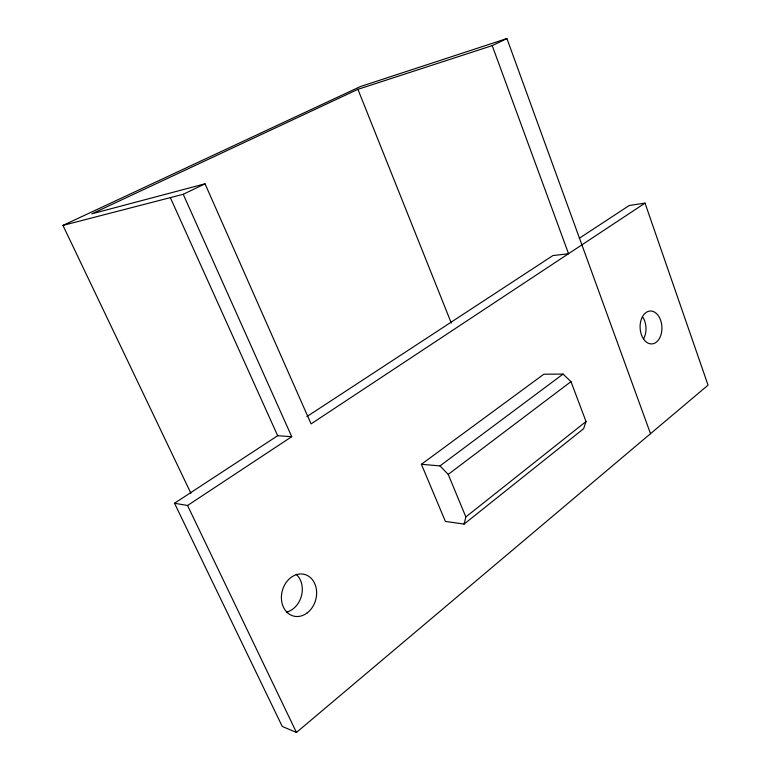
<?xml version="1.0" encoding="UTF-8"?>
<svg xmlns="http://www.w3.org/2000/svg" width="771" height="771" viewBox="0 0 771 771"><rect width="100%" height="100%" fill="white"/><g stroke="black" fill="none" stroke-linecap="round" stroke-linejoin="round"><path stroke-width="1.16" d="M464.084 524.097L465.857 516.936L448.221 474.406L439.99 465.906L421.4 464.287L445.387 521.418L464.084 524.097L583.637 428.705L586.027 421.535L570.974 381.626L563.071 374.089L543.834 374.205L421.4 464.287M190.88 493.238L62.952 225.402L183.228 194.292L291.727 436.675L277.676 435.721L174.506 503.251L282.244 726.446L296.45 732.45L708.048 385.143L645.028 203.13L629.261 205.491L579.233 238.316M465.857 516.936L586.027 421.535M448.221 474.406L570.974 381.626M439.99 465.906L563.071 374.089M645.028 203.13L311.089 423.886L205.028 183.806L91.845 213.818L357.917 89.33L492.216 45.624L506.923 38.55L650.551 433.774M174.506 503.251L187.555 505.506L291.727 436.675M306.916 416.581L552.942 255.548L568.564 253.755L492.216 45.624M183.228 194.292L205.028 183.806M62.952 225.402L360.414 86.545L506.923 38.55M187.555 505.506L296.45 732.45M170.343 197.627L277.676 435.721M357.917 89.33L451.266 323.01M296.151 574.279A21.174 17.155 -74.7 0 1 301.528 595.626A21.174 17.155 -74.7 0 1 286.6 612.068M643.053 317.507A16.268 10.89 87.3 0 1 643.621 338.806M307.08 613.003A21.54 17.309 -75.1 0 0 308.573 576.197A21.54 17.309 -75.1 0 0 281.425 596.503A21.54 17.309 -75.1 0 0 307.08 613.003M641.636 318.442A16.48 10.91 87.3 0 0 650.83 343.905A16.48 10.91 87.3 0 0 660.554 320.032A16.48 10.91 87.3 0 0 641.636 318.442"/></g></svg>
